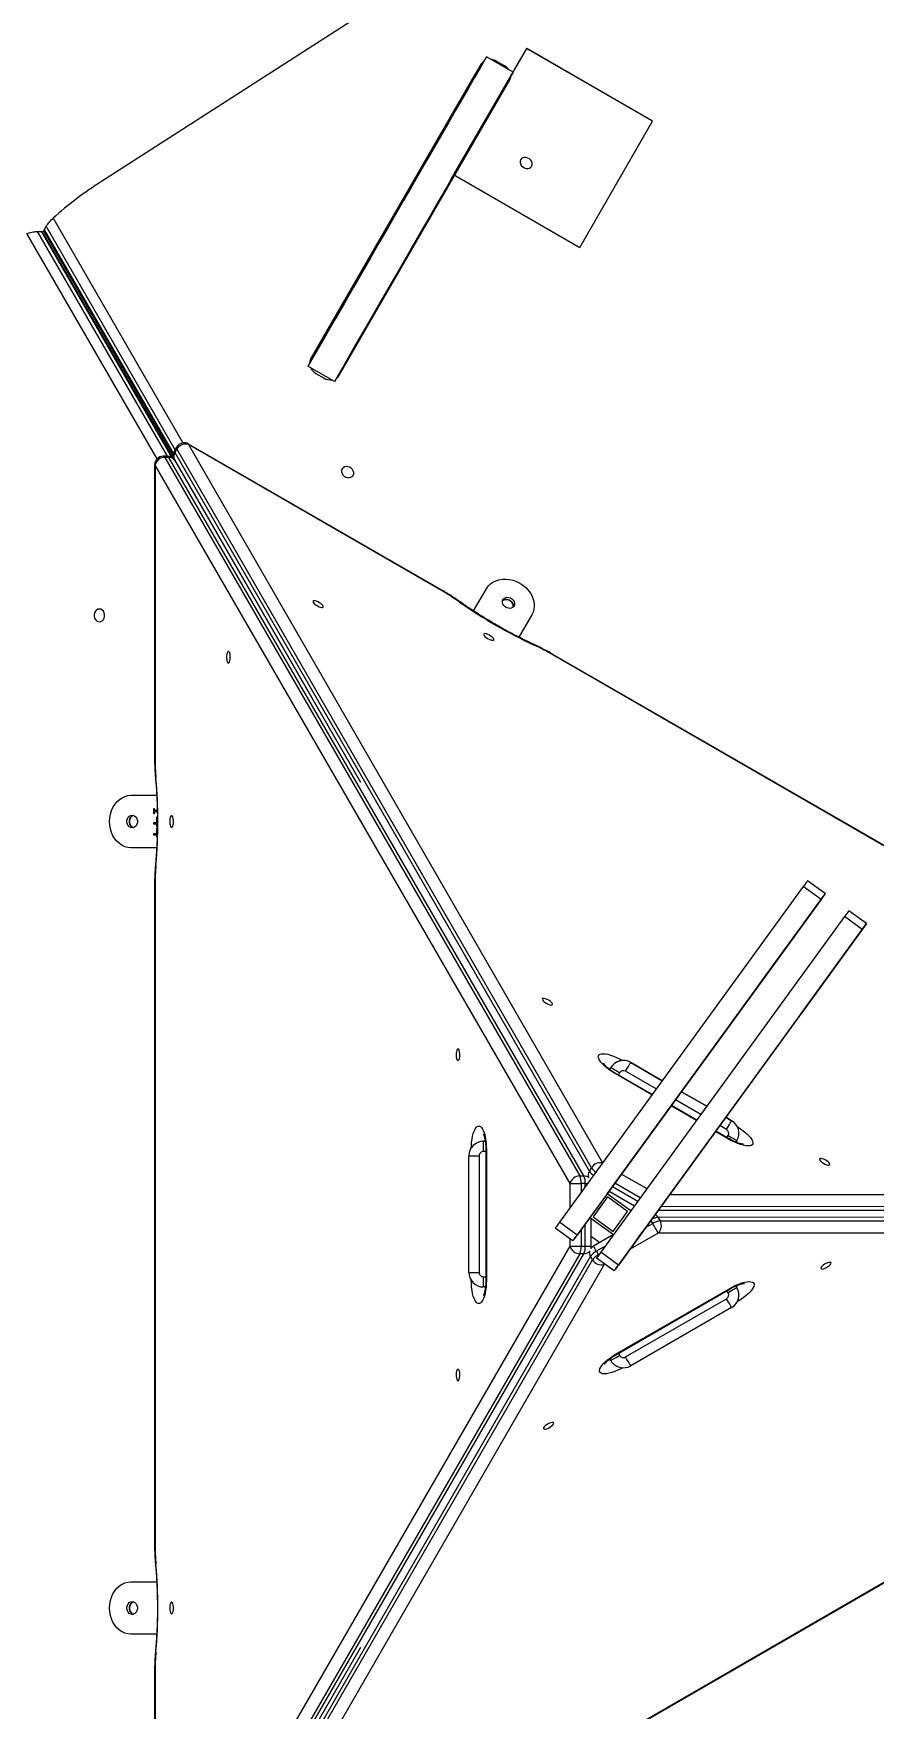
# Model space of a CAD drawing. Header units: millimetres. Extents: x -12977 to 11786, y -11805 to 10558.
# Drawn here: x 2511 to 3088, y 5125 to 6275 of the extents above; entities that cross this region are included whole.
import ezdxf

# ---------------------------------------------------------------- set-up
doc = ezdxf.new("R2010")
doc.units = ezdxf.units.MM
for name, color, linetype in [('DIKOM_ОБЪЕКТ', 7, 'Continuous'), ('DIKOM_РАЗМЕР_ЗОНА', 7, 'Continuous'), ('DIKOM_РАЗМЕР_ОБЪЕКТА', 7, 'Continuous')]:
    doc.layers.add(name, color=color, linetype=linetype)
doc.styles.add('style1', font='arial.ttf', dxfattribs={"width": 0.8})
doc.dimstyles.new('1-50', dxfattribs={"dimtxt": 300, "dimasz": 200, "dimexe": 100, "dimexo": 0, "dimgap": 100, "dimtad": 1, "dimtxsty": 'style1', "dimcen": 200, "dimclrd": 7, "dimclre": 7, "dimclrt": 7, "dimadec": 1, "dimazin": 2, "dimtfac": 1, "dimtmove": 0, "dimatfit": 2, "dimfxl": 0, "dimlwd": 25, "dimlwe": 18, "dimarcsym": 0})

# ---------------------------------------------------------------- blocks, each defined once
blk = doc.blocks.new('*D10')
at = {"layer": 'Defpoints', "color": 0, "transparency": 16777216}
for p in [(4270.3, 8458.2), (2861.7, -8997.1), (10043.4, -8997.1)]:
    blk.add_point(p, dxfattribs=at)
at = {"layer": 'DIKOM_РАЗМЕР_ОБЪЕКТА', "color": 7, "lineweight": 18, "transparency": 16777216}
for p, q in [((4270.3, 8458.2), (10143.4, 8458.2)), ((2861.7, -8997.1), (10143.4, -8997.1))]:
    blk.add_line(p, q, dxfattribs=at)
at = {"layer": 'DIKOM_РАЗМЕР_ОБЪЕКТА', "color": 7, "lineweight": 25, "transparency": 16777216}
blk.add_line((10043.4, 8258.2), (10043.4, -8797.1), dxfattribs=at)
at = {"layer": 'DIKOM_РАЗМЕР_ОБЪЕКТА', "color": 7, "transparency": 16777216}
for points in [[(10010, 8258.2), (10076.7, 8258.2), (10043.4, 8458.2)], [(10010, -8797.1), (10076.7, -8797.1), (10043.4, -8997.1)]]:
    blk.add_solid(points, dxfattribs=at)
at = {"layer": 'DIKOM_РАЗМЕР_ОБЪЕКТА', "color": 7, "transparency": 16777216, "insert": (9790.2, -3229.2), "char_height": 300, "attachment_point": 5, "rotation": 90, "style": 'style1'}
blk.add_mtext('17450', dxfattribs=at)
blk = doc.blocks.new('*D11')
at = {"layer": 'Defpoints', "color": 0, "transparency": 16777216}
for p in [(4304.4, 10557.6), (2504.1, -11339.7), (11686.1, -11339.7)]:
    blk.add_point(p, dxfattribs=at)
at = {"layer": 'DIKOM_РАЗМЕР_ЗОНА', "color": 7, "lineweight": 18, "transparency": 16777216}
for p, q in [((4304.4, 10557.6), (11786.1, 10557.6)), ((2504.1, -11339.7), (11786.1, -11339.7))]:
    blk.add_line(p, q, dxfattribs=at)
at = {"layer": 'DIKOM_РАЗМЕР_ЗОНА', "color": 7, "lineweight": 25, "transparency": 16777216}
blk.add_line((11686.1, 10357.6), (11686.1, -11139.7), dxfattribs=at)
at = {"layer": 'DIKOM_РАЗМЕР_ЗОНА', "color": 7, "transparency": 16777216}
for points in [[(11652.7, 10357.6), (11719.4, 10357.6), (11686.1, 10557.6)], [(11652.7, -11139.7), (11719.4, -11139.7), (11686.1, -11339.7)]]:
    blk.add_solid(points, dxfattribs=at)
at = {"layer": 'DIKOM_РАЗМЕР_ЗОНА', "color": 7, "transparency": 16777216, "insert": (11432.9, -3192), "char_height": 300, "attachment_point": 5, "rotation": 90, "style": 'style1'}
blk.add_mtext('21900', dxfattribs=at)

msp = doc.modelspace()

# ---------------------------------------------------------------- linework, layer by layer
at = {"layer": 'DIKOM_ОБЪЕКТ', "color": 7, "linetype": 'Continuous', "lineweight": 15}
for p, q in [((2746.11, 6294.189), (2558.204, 6173.574)), ((2849.882, 6264.906), (2799.882, 6178.304)), ((2840.661, 6248.589), (2822.475, 6259.089)), ((2936.485, 6214.906), (2849.882, 6264.906)), ((2850.047, 6264.816), (2849.882, 6264.906)), ((2850.113, 6264.78), (2850.112, 6264.778)), ((2850.126, 6264.773), (2850.113, 6264.78)), ((2936.491, 6214.908), (2850.15, 6264.757)), ((2701.692, 6051.307), (2814.686, 6246.996)), ((2819.009, 6254.486), (2701.749, 6051.409)), ((2814.686, 6246.996), (2819.009, 6254.486)), ((2829.205, 6256.147), (2828.797, 6255.439)), ((2834.748, 6252.947), (2829.205, 6256.147)), ((2834.34, 6252.239), (2834.748, 6252.947)), ((2721.147, 6040.209), (2838.408, 6243.286)), ((2834.816, 6238.459), (2799.922, 6178.021)), ((2886.485, 6128.304), (2936.485, 6214.906)), ((2778.648, 6183.07), (2777.336, 6182.312)), ((2777.338, 6182.316), (2778.659, 6183.078)), ((2799.882, 6178.304), (2886.485, 6128.304)), ((2799.922, 6178.021), (2800.523, 6177.674)), ((2798.131, 6173.533), (2796.95, 6172.85)), ((2763.573, 6157.044), (2762.332, 6156.328)), ((2520.187, 6142.818), (2518.746, 6140.322)), ((2608.75, 5989.405), (2520.187, 6142.818)), ((2524.89, 6148.331), (2613.958, 5994.042)), ((2596.29, 5983.057), (2506.882, 6137.934)), ((2514.007, 6139.25), (2516.891, 6139.251)), ((2514.007, 6139.25), (2603.132, 5984.865)), ((2606.51, 5984.009), (2516.891, 6139.251)), ((2608.041, 5982.693), (2517.753, 6139.095)), ((2518.456, 6139.488), (2607.539, 5985.175)), ((2518.746, 6140.322), (2607.571, 5986.455)), ((2564.628, 6059.507), (2563.93, 6059.105)), ((2564.629, 6059.506), (2563.931, 6059.103)), ((2563.932, 6059.102), (2564.629, 6059.505)), ((2728.227, 6052.468), (2727.623, 6052.817)), ((2728.228, 6052.471), (2727.625, 6052.819)), ((2571.431, 6046.111), (2572.129, 6046.514)), ((2718.09, 6036.313), (2699.904, 6046.813)), ((2705.408, 6041.748), (2710.951, 6038.548)), ((2586.043, 6022.409), (2585.346, 6022.006)), ((2586.043, 6022.409), (2585.346, 6022.006)), ((2791.538, 5892.714), (2617.774, 5993.037)), ((2617.774, 5993.037), (2902.189, 5499.764)), ((2791.701, 5892.996), (2617.937, 5993.318)), ((2603.421, 5984.865), (2600.583, 5984.865)), ((2601.537, 5984.096), (2886.455, 5490.775)), ((2604.374, 5984.096), (2601.537, 5984.096)), ((2889.293, 5490.775), (2604.374, 5984.096)), ((2608.32, 5982.668), (2735.988, 5761.249)), ((2609.741, 5991.122), (2608.322, 5988.665)), ((2609.93, 5989.911), (2608.511, 5987.454)), ((2608.511, 5987.454), (2893.072, 5493.927)), ((2708.089, 5809.636), (2608.617, 5981.866)), ((2894.491, 5496.384), (2609.93, 5989.911)), ((2594.583, 5978.865), (2594.583, 5778.22)), ((2879.827, 5485.544), (2594.908, 5978.865)), ((2594.908, 5978.865), (2594.908, 5778.22)), ((2813.581, 5878.687), (2822.413, 5893.983)), ((2853.59, 5875.983), (2844.758, 5860.688)), ((2852.729, 5874.491), (2844.758, 5860.688)), ((2853.59, 5875.983), (2852.729, 5874.491)), ((3259.192, 5622.714), (2867.925, 5848.612)), ((3259.354, 5622.996), (2868.088, 5848.893)), ((2578.378, 5752.12), (2596.032, 5752.119)), ((2578.378, 5752.12), (2580.101, 5752.12)), ((2580.101, 5752.12), (2596.033, 5752.119)), ((2594.091, 5743.169), (2594.318, 5743.169)), ((2594.091, 5739.419), (2594.091, 5743.169)), ((2594.318, 5739.419), (2594.091, 5739.419)), ((2594.378, 5739.419), (2594.091, 5739.419)), ((2594.378, 5740.054), (2594.378, 5742.435)), ((2595.569, 5741.919), (2596.431, 5741.919)), ((2596.454, 5740.669), (2595.569, 5740.669)), ((2595.856, 5740.669), (2595.569, 5740.669)), ((2596.454, 5740.669), (2595.856, 5740.669)), ((2594.091, 5733.447), (2596.251, 5733.447)), ((2594.091, 5732.197), (2594.091, 5733.447)), ((2596.25, 5732.196), (2594.091, 5732.197)), ((2594.378, 5732.197), (2594.091, 5732.197)), ((2594.378, 5732.197), (2594.378, 5733.447)), ((2596.538, 5732.197), (2594.378, 5732.197)), ((2596.538, 5732.197), (2596.25, 5732.196)), ((2596.251, 5730.808), (2596.25, 5732.196)), ((2596.251, 5737.336), (2596.514, 5737.335)), ((2596.251, 5733.447), (2596.251, 5737.336)), ((2596.538, 5733.447), (2596.251, 5733.447)), ((2596.509, 5730.808), (2596.251, 5730.808)), ((2596.538, 5730.808), (2596.251, 5730.808)), ((2596.251, 5729.835), (2596.493, 5729.835)), ((2596.251, 5725.946), (2596.251, 5729.835)), ((2596.034, 5716.119), (2578.378, 5716.12)), ((2594.091, 5725.947), (2596.251, 5725.946)), ((2594.091, 5724.696), (2594.091, 5725.947)), ((2594.378, 5724.697), (2594.091, 5724.696)), ((2596.251, 5724.696), (2594.091, 5724.696)), ((2594.378, 5724.697), (2594.378, 5725.947)), ((2596.538, 5724.696), (2594.378, 5724.697)), ((2596.538, 5725.946), (2596.251, 5725.946)), ((2596.251, 5723.308), (2596.251, 5724.696)), ((3055.053, 5684.642), (3042.918, 5693.459)), ((2594.583, 5690.016), (2594.583, 5238.22)), ((2594.908, 5690.016), (2594.908, 5238.22)), ((3039.978, 5689.414), (2872.565, 5458.989)), ((3009.708, 5622.221), (3054.44, 5683.799)), ((3053.441, 5682.407), (3009.897, 5622.481)), ((3052.113, 5680.597), (3039.978, 5689.414)), ((3053.441, 5682.407), (3053.433, 5682.413)), ((3054.244, 5683.511), (3054.235, 5683.517)), ((3052.113, 5680.597), (2884.7, 5450.172)), ((2905.297, 5478.503), (3051.306, 5679.466)), ((3083.368, 5664.07), (3071.233, 5672.887)), ((3068.293, 5668.841), (2900.88, 5438.416)), ((3080.429, 5660.024), (2913.015, 5429.6)), ((2913.04, 5429.615), (3079.621, 5658.893)), ((3038.024, 5601.648), (3082.756, 5663.227)), ((3081.757, 5661.834), (3038.213, 5601.909)), ((3080.429, 5660.024), (3068.293, 5668.841)), ((3081.757, 5661.834), (3081.749, 5661.84)), ((3082.559, 5662.938), (3082.551, 5662.944)), ((3009.897, 5622.481), (3009.897, 5622.482)), ((2915.922, 5570.038), (2915.935, 5570.03)), ((2943.179, 5556.181), (2921.485, 5568.705)), ((2921.485, 5568.705), (2943.179, 5556.181)), ((2907.132, 5563.844), (2907.825, 5565.045)), ((2910.914, 5561.367), (2910.724, 5561.039)), ((2936.075, 5546.403), (2910.724, 5561.039)), ((2936.299, 5546.711), (2910.914, 5561.367)), ((2913.886, 5561.544), (2913.067, 5560.124)), ((2939.041, 5550.486), (2917.984, 5562.643)), ((2973.657, 5538.584), (2956.25, 5548.634)), ((2956.25, 5548.634), (2973.657, 5538.584)), ((2966.552, 5528.806), (2949.146, 5538.856)), ((2966.777, 5529.115), (2949.37, 5539.165)), ((2969.519, 5532.889), (2952.112, 5542.939)), ((2988.667, 5516.039), (2979.624, 5521.259)), ((2988.856, 5516.367), (2979.848, 5521.568)), ((2987.266, 5522.643), (2982.59, 5525.342)), ((2990.768, 5528.705), (2986.728, 5531.037)), ((2986.728, 5531.037), (2990.767, 5528.705)), ((2990.767, 5528.705), (2990.768, 5528.705)), ((2815.196, 5513.11), (2815.195, 5513.11)), ((2821.63, 5514.555), (2820.373, 5514.554)), ((2820.373, 5514.554), (2821.63, 5514.555)), ((2821.574, 5514.83), (2821.502, 5514.555)), ((2822.01, 5509.068), (2822.01, 5419.068)), ((2822.388, 5509.068), (2822.389, 5419.068)), ((2987.545, 5517.124), (2988.365, 5518.544)), ((2988.856, 5516.367), (2988.667, 5516.039)), ((2993.797, 5513.953), (2994.428, 5515.045)), ((2994.428, 5515.045), (2993.797, 5513.953)), ((2994.078, 5513.858), (2993.864, 5514.069)), ((2810.373, 5424.555), (2810.373, 5504.554)), ((2817.372, 5504.554), (2817.372, 5424.554)), ((2822.01, 5507.554), (2820.372, 5507.554)), ((2886.455, 5490.775), (2889.293, 5490.775)), ((2893.072, 5493.927), (2894.491, 5496.384)), ((2928.075, 5475.847), (2910.669, 5485.896)), ((2915.174, 5492.097), (2932.58, 5482.048)), ((2879.827, 5468.984), (2879.827, 5485.544)), ((2890.287, 5485.544), (2887.449, 5485.544)), ((2887.449, 5485.544), (2887.449, 5479.475)), ((2890.286, 5483.381), (2890.287, 5485.544)), ((2905.273, 5478.488), (2893.517, 5462.308)), ((2905.604, 5476.393), (2895.612, 5462.64)), ((2905.625, 5476.378), (2895.668, 5462.673)), ((2905.273, 5478.488), (2905.328, 5478.522)), ((2921.453, 5466.732), (2905.273, 5478.488)), ((2921.488, 5466.781), (2905.328, 5478.522)), ((2919.358, 5466.401), (2905.604, 5476.393)), ((2906.597, 5480.292), (2924.003, 5470.243)), ((2908.992, 5483.588), (2926.398, 5473.539)), ((2948.213, 5478.025), (3509.343, 5478.289)), ((2909.365, 5452.647), (2919.358, 5466.401)), ((2940.353, 5467.208), (3509.139, 5467.476)), ((3510.558, 5469.933), (2942.138, 5469.665)), ((2881.762, 5446.128), (2869.627, 5454.944)), ((2884.7, 5450.172), (2872.565, 5458.989)), ((2884.725, 5450.187), (2893.526, 5462.301)), ((2887.449, 5453.937), (2887.449, 5442.567)), ((2890.287, 5442.567), (2890.287, 5457.843)), ((2893.517, 5462.308), (2909.697, 5450.552)), ((2894.34, 5442.567), (2894.339, 5461.71)), ((2895.612, 5462.64), (2895.668, 5462.673)), ((2895.612, 5462.64), (2909.365, 5452.647)), ((2895.668, 5462.673), (2909.401, 5452.696)), ((2940.395, 5451.545), (2920.721, 5440.186)), ((2931.737, 5455.348), (2936.583, 5458.147)), ((2936.583, 5458.147), (2935.338, 5460.304)), ((2940.192, 5462.359), (2941.611, 5459.901)), ((3509.979, 5462.215), (2940.192, 5462.359)), ((3510.183, 5451.401), (2940.395, 5451.545)), ((2941.611, 5459.901), (3511.398, 5459.757)), ((2594.908, 4949.371), (2879.827, 5442.567)), ((2879.827, 5442.567), (2879.827, 5447.533)), ((2881.762, 5446.128), (2881.785, 5446.142)), ((2887.449, 5442.567), (2890.287, 5442.567)), ((2894.34, 5449.423), (2900.253, 5445.127)), ((2909.676, 5450.568), (2895.92, 5442.625)), ((2903.875, 5442.539), (2897.945, 5439.115)), ((2886.455, 5437.336), (2601.537, 4944.139)), ((2604.374, 4944.14), (2889.293, 5437.336)), ((2893.912, 5435.639), (2609.351, 4942.236)), ((2610.769, 4939.779), (2895.331, 5433.182)), ((2903.175, 5430.056), (2618.614, 4936.654)), ((2889.293, 5437.336), (2886.455, 5437.336)), ((2895.331, 5433.182), (2893.912, 5435.639)), ((2910.077, 5425.555), (2897.942, 5434.372)), ((2897.945, 5439.115), (2899.364, 5436.658)), ((2899.364, 5436.658), (2899.775, 5436.895)), ((2899.469, 5436.475), (2899.364, 5436.658)), ((2913.015, 5429.6), (2900.88, 5438.416)), ((2903.569, 5430.284), (2903.175, 5430.056)), ((2812.004, 5419.07), (2812.004, 5419.08)), ((2820.372, 5421.554), (2822.01, 5421.554)), ((2910.077, 5425.555), (2910.101, 5425.57)), ((2821.756, 5414.554), (2820.373, 5414.554)), ((2911.564, 5368.552), (2989.507, 5413.552)), ((2911.754, 5368.224), (2989.696, 5413.224)), ((2917.985, 5366.465), (2987.267, 5406.466)), ((2988.365, 5410.564), (2987.545, 5411.983)), ((2993.735, 5415.263), (2994.428, 5414.064)), ((2994.428, 5414.064), (2993.736, 5415.263)), ((2990.767, 5400.404), (2921.485, 5360.404)), ((2990.945, 5400.509), (2990.945, 5400.509)), ((2994.704, 5404.558), (2994.691, 5404.551)), ((2906.979, 5364.963), (2907.261, 5365.041)), ((2907.825, 5364.064), (2907.195, 5365.154)), ((2913.067, 5368.982), (2913.886, 5367.564)), ((2868.765, 5081.078), (3260.032, 5306.976)), ((2868.928, 5080.797), (3260.194, 5306.695)), ((2578.378, 5212.12), (2596.032, 5212.119)), ((2578.378, 5212.12), (2580.101, 5212.12)), ((2580.101, 5212.12), (2596.033, 5212.119)), ((2596.034, 5176.119), (2578.378, 5176.12)), ((2608.616, 4946.369), (2736.261, 5167.323)), ((2594.583, 5150.016), (2594.583, 4949.371)), ((2594.908, 5150.016), (2594.908, 4949.371))]:
    msp.add_line(p, q, dxfattribs=at)
at = {"layer": 'DIKOM_ОБЪЕКТ', "color": 7, "linetype": 'Continuous', "lineweight": 15, "flags": 128}
for points in [[(2822.475, 6259.089), (2818.481, 6252.173), (2814.339, 6245), (2810.052, 6237.577), (2805.624, 6229.907), (2801.057, 6222), (2796.357, 6213.86), (2791.526, 6205.493), (2786.567, 6196.907), (2781.487, 6188.108), (2776.288, 6179.104), (2770.974, 6169.902), (2765.55, 6160.508), (2760.021, 6150.931), (2754.389, 6141.178), (2748.661, 6131.257), (2742.84, 6121.176), (2736.931, 6110.943), (2730.939, 6100.565), (2724.869, 6090.053), (2718.726, 6079.412), (2712.514, 6068.653), (2706.238, 6057.784), (2699.904, 6046.813)], [(2840.661, 6248.589), (2836.668, 6241.673), (2832.526, 6234.5), (2828.239, 6227.076), (2823.81, 6219.408), (2819.244, 6211.5), (2814.543, 6203.36), (2809.712, 6194.993), (2804.754, 6186.407), (2799.674, 6177.608), (2794.474, 6168.604), (2789.161, 6159.402), (2783.737, 6150.008), (2778.207, 6140.431), (2772.576, 6130.678), (2766.847, 6120.757), (2761.026, 6110.676), (2755.117, 6100.443), (2749.126, 6090.065), (2743.055, 6079.553), (2736.912, 6068.912), (2730.7, 6058.153), (2724.424, 6047.284), (2718.09, 6036.313)], [(2853.528, 6184.08), (2853.881, 6185.046), (2853.896, 6186.113), (2853.572, 6187.192), (2852.936, 6188.198), (2852.04, 6189.049), (2850.955, 6189.675), (2849.77, 6190.026), (2848.581, 6190.074), (2847.484, 6189.814), (2846.568, 6189.268), (2845.907, 6188.48), (2845.555, 6187.514), (2845.54, 6186.448), (2845.864, 6185.368), (2846.5, 6184.362), (2847.396, 6183.512), (2848.481, 6182.885), (2849.666, 6182.534), (2850.855, 6182.487), (2851.952, 6182.746), (2852.867, 6183.292), (2853.528, 6184.08)], [(2799.934, 6178.014), (2799.399, 6177.091), (2798.665, 6175.82), (2797.744, 6174.226), (2796.639, 6172.313), (2795.351, 6170.083), (2793.882, 6167.54), (2792.235, 6164.689), (2790.413, 6161.535), (2788.42, 6158.083), (2786.258, 6154.34), (2783.932, 6150.311), (2781.445, 6146.005), (2778.802, 6141.428), (2776.008, 6136.59), (2773.067, 6131.497), (2769.985, 6126.16), (2766.767, 6120.587), (2763.419, 6114.788), (2759.946, 6108.775), (2756.355, 6102.556), (2752.653, 6096.143), (2748.844, 6089.548), (2744.937, 6082.781), (2740.939, 6075.856)], [(2778.553, 6183.013), (2777.867, 6182.618), (2777.335, 6182.311)], [(2777.336, 6182.312), (2777.906, 6182.641), (2778.631, 6183.06)], [(2797.987, 6174.674), (2798.076, 6174.828), (2798.336, 6175.278), (2798.746, 6175.989), (2799.273, 6176.901), (2799.874, 6177.942), (2800.5, 6179.026), (2801.101, 6180.067), (2801.627, 6180.979), (2802.038, 6181.69), (2802.298, 6182.14), (2802.387, 6182.295), (2802.298, 6182.14), (2802.038, 6181.69), (2801.628, 6180.98), (2801.101, 6180.067), (2800.501, 6179.027), (2799.875, 6177.942), (2799.274, 6176.902), (2798.747, 6175.989), (2798.337, 6175.279), (2798.077, 6174.828), (2797.987, 6174.674)], [(2760.495, 6151.804), (2759.522, 6151.242), (2759.332, 6151.132)], [(2740.939, 6075.856), (2738.443, 6071.534), (2736.053, 6067.395), (2733.78, 6063.458), (2731.632, 6059.738), (2729.619, 6056.252), (2727.75, 6053.017), (2727.633, 6052.814)], [(2617.774, 5993.037), (2617.91, 5993.272), (2617.937, 5993.318)], [(2600.583, 5984.865), (2601.068, 5984.676), (2601.537, 5984.096)], [(2604.374, 5984.096), (2603.905, 5984.676), (2603.421, 5984.865)], [(2608.322, 5988.665), (2608.243, 5988.151), (2608.511, 5987.454)], [(2609.93, 5989.911), (2609.662, 5990.608), (2609.741, 5991.122)], [(2594.583, 5978.865), (2594.637, 5978.865), (2594.908, 5978.865)], [(2730.957, 5971.804), (2731.309, 5972.771), (2731.324, 5973.837), (2731.001, 5974.917), (2730.365, 5975.923), (2729.468, 5976.773), (2728.384, 5977.399), (2727.199, 5977.75), (2726.01, 5977.798), (2724.913, 5977.538), (2723.997, 5976.992), (2723.336, 5976.204), (2722.984, 5975.238), (2722.969, 5974.172), (2723.293, 5973.092), (2723.928, 5972.086), (2724.825, 5971.236), (2725.91, 5970.609), (2727.094, 5970.258), (2728.283, 5970.211), (2729.38, 5970.471), (2730.296, 5971.016), (2730.957, 5971.804)], [(2822.413, 5893.983), (2823.62, 5895.708), (2825.121, 5897.214), (2826.883, 5898.471), (2828.872, 5899.454), (2831.046, 5900.142), (2833.362, 5900.521), (2835.773, 5900.585), (2838.228, 5900.33), (2840.68, 5899.763), (2843.077, 5898.896), (2845.37, 5897.744), (2847.514, 5896.334), (2849.464, 5894.692), (2851.18, 5892.853), (2852.628, 5890.853), (2853.779, 5888.734), (2854.608, 5886.539), (2855.099, 5884.312), (2855.242, 5882.098), (2855.034, 5879.944), (2854.48, 5877.891), (2853.59, 5875.983)], [(2791.538, 5892.714), (2791.674, 5892.949), (2791.701, 5892.996)], [(2556.716, 5880.006), (2555.703, 5879.828), (2554.773, 5879.308), (2554, 5878.488), (2553.446, 5877.434), (2553.158, 5876.233), (2553.158, 5874.98), (2553.446, 5873.778), (2553.999, 5872.725), (2554.773, 5871.904), (2555.703, 5871.384), (2556.716, 5871.206), (2557.729, 5871.384), (2558.659, 5871.905), (2559.432, 5872.725), (2559.985, 5873.778), (2560.274, 5874.98), (2560.274, 5876.232), (2559.986, 5877.433), (2559.432, 5878.487), (2558.659, 5879.308), (2557.728, 5879.828), (2556.716, 5880.006)], [(2710.3, 5881.395), (2710.338, 5881.815), (2710.064, 5882.376), (2709.504, 5883.027), (2708.706, 5883.711), (2707.743, 5884.367), (2706.699, 5884.937), (2705.667, 5885.369), (2704.739, 5885.626), (2703.997, 5885.685), (2703.507, 5885.54), (2703.314, 5885.205), (2703.433, 5884.709), (2703.855, 5884.096), (2704.541, 5883.421), (2705.432, 5882.743), (2706.447, 5882.124), (2707.497, 5881.617), (2708.488, 5881.268), (2709.332, 5881.109), (2709.955, 5881.152), (2710.3, 5881.395)], [(2804.33, 5884.941), (2804.112, 5885.016), (2803.712, 5884.949)], [(2840.842, 5881.396), (2840.861, 5881.493), (2840.876, 5882.559), (2840.553, 5883.639), (2839.917, 5884.645), (2839.021, 5885.496), (2837.936, 5886.122), (2836.751, 5886.473), (2835.562, 5886.521), (2834.465, 5886.261), (2833.549, 5885.715), (2833.382, 5885.563)], [(2833.782, 5886.475), (2834.444, 5887.264), (2835.361, 5887.812), (2836.458, 5888.073), (2837.648, 5888.026), (2838.833, 5887.676), (2839.918, 5887.049), (2840.814, 5886.198), (2841.449, 5885.192), (2841.772, 5884.11), (2841.756, 5883.043), (2841.403, 5882.075), (2840.741, 5881.285), (2839.824, 5880.737), (2838.727, 5880.477), (2837.537, 5880.523), (2836.352, 5880.874), (2835.267, 5881.5), (2834.371, 5882.351), (2833.736, 5883.358), (2833.413, 5884.439), (2833.428, 5885.507), (2833.782, 5886.475)], [(2833.462, 5885.664), (2833.582, 5885.772), (2834.499, 5886.32), (2835.597, 5886.58), (2836.787, 5886.534), (2837.972, 5886.183), (2839.056, 5885.557), (2839.952, 5884.706), (2840.588, 5883.699), (2840.91, 5882.618), (2840.894, 5881.551), (2840.862, 5881.393)], [(2820.582, 5862.821), (2820.545, 5862.401), (2820.818, 5861.84), (2821.379, 5861.189), (2822.176, 5860.505), (2823.14, 5859.849), (2824.184, 5859.279), (2825.216, 5858.847), (2826.144, 5858.59), (2826.886, 5858.531), (2827.375, 5858.676), (2827.569, 5859.011), (2827.45, 5859.507), (2827.028, 5860.12), (2826.341, 5860.795), (2825.451, 5861.473), (2824.435, 5862.092), (2823.386, 5862.599), (2822.395, 5862.948), (2821.55, 5863.107), (2820.928, 5863.064), (2820.582, 5862.821)], [(2854.797, 5855.803), (2854.971, 5855.652), (2855.113, 5855.273)], [(2645.293, 5842.893), (2645.675, 5843.071), (2646.024, 5843.588), (2646.307, 5844.399), (2646.501, 5845.432), (2646.587, 5846.594), (2646.558, 5847.783), (2646.417, 5848.893), (2646.176, 5849.825), (2645.856, 5850.497), (2645.486, 5850.848), (2645.099, 5850.848), (2644.73, 5850.497), (2644.41, 5849.825), (2644.169, 5848.893), (2644.027, 5847.783), (2643.998, 5846.594), (2644.085, 5845.432), (2644.278, 5844.399), (2644.561, 5843.588), (2644.91, 5843.071), (2645.293, 5842.893)], [(2868.088, 5848.893), (2868.061, 5848.847), (2867.925, 5848.612)], [(2594.583, 5778.22), (2594.637, 5778.22), (2594.908, 5778.22)], [(2595.244, 5763.255), (2595.288, 5763.481), (2595.545, 5763.793)], [(2578.378, 5716.12), (2576.281, 5716.303), (2574.227, 5716.849), (2572.257, 5717.747), (2570.412, 5718.978), (2568.73, 5720.517), (2567.243, 5722.333), (2565.983, 5724.389), (2564.976, 5726.643), (2564.242, 5729.049), (2563.795, 5731.558), (2563.645, 5734.121), (2563.794, 5736.682), (2564.242, 5739.192), (2564.976, 5741.598), (2565.983, 5743.852), (2567.243, 5745.908), (2568.729, 5747.724), (2570.412, 5749.263), (2572.257, 5750.493), (2574.227, 5751.391), (2576.281, 5751.936), (2578.378, 5752.12)], [(2579.196, 5738.52), (2580.211, 5738.341), (2581.143, 5737.821), (2581.918, 5737.001), (2582.472, 5735.947), (2582.761, 5734.745), (2582.761, 5733.493), (2582.472, 5732.292), (2581.918, 5731.238), (2581.143, 5730.418), (2580.211, 5729.898), (2579.196, 5729.72), (2578.182, 5729.898), (2577.249, 5730.418), (2576.475, 5731.238), (2575.92, 5732.292), (2575.631, 5733.493), (2575.632, 5734.746), (2575.92, 5735.948), (2576.475, 5737.001), (2577.249, 5737.821), (2578.182, 5738.341), (2579.196, 5738.52)], [(2580.058, 5729.847), (2579.905, 5729.898), (2578.973, 5730.418), (2578.198, 5731.239), (2577.644, 5732.292), (2577.355, 5733.494), (2577.355, 5734.746), (2577.644, 5735.948), (2578.198, 5737.001), (2578.973, 5737.821), (2579.905, 5738.342), (2580.058, 5738.392)], [(2580.09, 5738.382), (2579.971, 5738.342), (2579.04, 5737.821), (2578.267, 5737.001), (2577.714, 5735.948), (2577.426, 5734.746), (2577.426, 5733.494), (2577.714, 5732.292), (2578.268, 5731.239), (2579.041, 5730.418), (2579.971, 5729.898), (2580.091, 5729.858)], [(2606.266, 5730.115), (2606.648, 5730.293), (2606.997, 5730.81), (2607.281, 5731.621), (2607.474, 5732.653), (2607.56, 5733.816), (2607.531, 5735.005), (2607.39, 5736.115), (2607.148, 5737.047), (2606.829, 5737.719), (2606.459, 5738.071), (2606.072, 5738.07), (2605.703, 5737.719), (2605.383, 5737.048), (2605.141, 5736.116), (2605, 5735.006), (2604.971, 5733.817), (2605.057, 5732.654), (2605.251, 5731.621), (2605.535, 5730.81), (2605.883, 5730.293), (2606.266, 5730.115)], [(2595.244, 5704.98), (2595.288, 5704.754), (2595.545, 5704.442)], [(3042.918, 5693.459), (3042.871, 5693.395), (3042.616, 5693.045), (3042.158, 5692.414), (3041.532, 5691.553), (3040.786, 5690.526), (3039.978, 5689.414)], [(2594.583, 5690.016), (2594.637, 5690.016), (2594.908, 5690.016)], [(3051.306, 5679.466), (3052.148, 5680.626), (3052.92, 5681.689), (3053.557, 5682.565), (3054.004, 5683.18), (3054.224, 5683.483), (3054.199, 5683.449), (3053.931, 5683.08), (3053.441, 5682.407)], [(3054.44, 5683.799), (3054.844, 5684.355), (3055.038, 5684.622), (3055.006, 5684.578), (3054.752, 5684.228), (3054.293, 5683.598), (3053.668, 5682.736), (3052.921, 5681.709), (3052.113, 5680.597)], [(3071.233, 5672.887), (3071.187, 5672.823), (3070.932, 5672.472), (3070.474, 5671.842), (3069.848, 5670.98), (3069.102, 5669.954), (3068.293, 5668.841)], [(3079.621, 5658.893), (3080.464, 5660.054), (3081.236, 5661.117), (3081.872, 5661.993), (3082.319, 5662.608), (3082.54, 5662.911), (3082.514, 5662.877), (3082.246, 5662.507), (3081.757, 5661.834)], [(3082.756, 5663.227), (3083.16, 5663.783), (3083.354, 5664.049), (3083.322, 5664.006), (3083.067, 5663.656), (3082.609, 5663.025), (3081.983, 5662.163), (3081.237, 5661.137), (3080.429, 5660.024)], [(2867.708, 5608.396), (2867.745, 5608.817), (2867.472, 5609.377), (2866.911, 5610.029), (2866.114, 5610.713), (2865.151, 5611.368), (2864.106, 5611.938), (2863.074, 5612.371), (2862.146, 5612.627), (2861.405, 5612.686), (2860.915, 5612.542), (2860.721, 5612.206), (2860.84, 5611.71), (2861.263, 5611.097), (2861.949, 5610.422), (2862.839, 5609.745), (2863.855, 5609.125), (2864.904, 5608.619), (2865.896, 5608.27), (2866.74, 5608.11), (2867.362, 5608.153), (2867.708, 5608.396)], [(3009.897, 5622.481), (3009.576, 5622.039), (3009.331, 5621.702), (3009.171, 5621.481), (3009.099, 5621.382), (3009.119, 5621.41), (3009.23, 5621.563), (3009.429, 5621.836), (3009.708, 5622.221)], [(3038.213, 5601.909), (3037.891, 5601.466), (3037.647, 5601.129), (3037.486, 5600.908), (3037.415, 5600.81), (3037.435, 5600.838), (3037.546, 5600.99), (3037.744, 5601.264), (3038.024, 5601.648)], [(2802.898, 5570.008), (2803.281, 5570.186), (2803.629, 5570.704), (2803.913, 5571.514), (2804.107, 5572.547), (2804.192, 5573.709), (2804.164, 5574.898), (2804.023, 5576.008), (2803.781, 5576.941), (2803.461, 5577.612), (2803.092, 5577.964), (2802.705, 5577.964), (2802.335, 5577.612), (2802.015, 5576.941), (2801.774, 5576.009), (2801.633, 5574.899), (2801.604, 5573.71), (2801.69, 5572.547), (2801.884, 5571.515), (2802.167, 5570.704), (2802.516, 5570.186), (2802.898, 5570.008)], [(2910.724, 5561.039), (2908.688, 5562.281), (2906.755, 5563.596), (2904.969, 5564.955), (2903.37, 5566.327), (2901.993, 5567.681), (2900.869, 5568.987), (2900.024, 5570.217), (2899.475, 5571.341), (2899.236, 5572.336), (2899.311, 5573.18), (2899.7, 5573.852), (2900.393, 5574.339), (2901.374, 5574.629), (2902.622, 5574.716), (2904.11, 5574.598), (2905.804, 5574.278), (2907.665, 5573.762), (2909.652, 5573.063), (2911.722, 5572.195), (2913.828, 5571.179), (2915.922, 5570.038)], [(2917.984, 5562.643), (2918.667, 5563.825), (2919.324, 5564.963), (2919.929, 5566.011), (2920.46, 5566.929), (2920.895, 5567.683), (2921.218, 5568.243), (2921.418, 5568.588), (2921.485, 5568.705)], [(2907.367, 5564.251), (2906.614, 5564.497), (2906.165, 5564.625)], [(2913.886, 5561.544), (2912.704, 5562.227), (2911.566, 5562.884), (2910.518, 5563.489), (2909.6, 5564.019), (2908.846, 5564.455), (2908.286, 5564.778), (2907.942, 5564.978), (2907.825, 5565.045)], [(2812.014, 5510.043), (2812.063, 5511.455), (2812.235, 5513.786), (2812.518, 5516.013), (2812.907, 5518.083), (2813.39, 5519.953), (2813.959, 5521.579), (2814.6, 5522.926), (2815.3, 5523.964), (2816.041, 5524.669), (2816.808, 5525.025), (2817.584, 5525.025), (2818.352, 5524.668), (2819.093, 5523.963), (2819.793, 5522.925), (2820.434, 5521.578), (2821.003, 5519.951), (2821.486, 5518.081), (2821.875, 5516.01), (2822.158, 5513.784), (2822.331, 5511.453), (2822.388, 5509.068)], [(2987.266, 5522.643), (2987.949, 5523.825), (2988.606, 5524.963), (2989.211, 5526.01), (2989.742, 5526.929), (2990.177, 5527.683), (2990.5, 5528.243), (2990.7, 5528.588), (2990.767, 5528.705)], [(2994.697, 5524.545), (2995.9, 5523.795), (2997.833, 5522.479), (2999.619, 5521.12), (3001.218, 5519.749), (3002.595, 5518.395), (3003.719, 5517.089), (3004.565, 5515.859), (3005.114, 5514.735), (3005.353, 5513.74), (3005.277, 5512.896), (3004.889, 5512.224), (3004.196, 5511.737), (3003.214, 5511.447), (3001.966, 5511.36), (3000.478, 5511.478), (2998.785, 5511.798), (2996.924, 5512.314), (2994.936, 5513.013), (2992.866, 5513.88), (2990.761, 5514.897), (2988.667, 5516.039)], [(2820.372, 5507.554), (2820.372, 5508.919), (2820.372, 5510.233), (2820.372, 5511.443), (2820.373, 5512.504), (2820.372, 5513.374), (2820.373, 5514.022), (2820.373, 5514.42), (2820.373, 5514.554)], [(2822.01, 5509.068), (2822.073, 5509.068), (2822.388, 5509.068)], [(2988.365, 5518.544), (2989.547, 5517.861), (2990.684, 5517.205), (2991.733, 5516.6), (2992.652, 5516.07), (2993.405, 5515.634), (2993.966, 5515.311), (2994.311, 5515.112), (2994.428, 5515.045)], [(2810.373, 5504.554), (2810.508, 5504.554), (2810.906, 5504.554), (2811.552, 5504.554), (2812.423, 5504.554), (2813.483, 5504.554), (2814.694, 5504.554), (2816.007, 5504.554), (2817.372, 5504.554)], [(3051.194, 5502.46), (3051.157, 5502.04), (3051.431, 5501.479), (3051.991, 5500.828), (3052.788, 5500.144), (3053.752, 5499.488), (3054.796, 5498.919), (3055.828, 5498.486), (3056.756, 5498.229), (3057.498, 5498.17), (3057.987, 5498.315), (3058.181, 5498.65), (3058.061, 5499.146), (3057.64, 5499.759), (3056.954, 5500.434), (3056.063, 5501.112), (3055.048, 5501.731), (3053.998, 5502.238), (3053.007, 5502.586), (3052.162, 5502.746), (3051.54, 5502.703), (3051.194, 5502.46)], [(2879.827, 5485.544), (2880.316, 5485.544), (2881.004, 5485.544), (2881.865, 5485.544), (2882.865, 5485.544), (2883.968, 5485.544), (2885.129, 5485.544), (2886.304, 5485.544), (2887.449, 5485.544)], [(2890.287, 5485.544), (2891.356, 5485.544), (2891.858, 5485.544)], [(2902.668, 5472.349), (2902.556, 5472.196), (2902.234, 5471.752), (2901.736, 5471.066), (2901.115, 5470.212), (2900.441, 5469.284), (2899.784, 5468.38), (2899.217, 5467.6), (2898.801, 5467.027), (2898.582, 5466.725), (2898.582, 5466.725), (2898.802, 5467.028), (2899.218, 5467.6), (2899.785, 5468.381), (2900.441, 5469.284), (2901.116, 5470.213), (2901.736, 5471.067), (2902.235, 5471.752), (2902.557, 5472.196), (2902.668, 5472.349)], [(2872.565, 5458.989), (2871.991, 5458.2), (2871.44, 5457.441), (2870.932, 5456.742), (2870.487, 5456.129), (2870.121, 5455.626), (2869.85, 5455.252), (2869.683, 5455.022), (2869.627, 5454.944)], [(2929.77, 5452.659), (2929.659, 5452.505), (2929.336, 5452.061), (2928.838, 5451.376), (2928.218, 5450.522), (2927.543, 5449.593), (2926.886, 5448.689), (2926.319, 5447.909), (2925.903, 5447.336), (2925.684, 5447.034), (2925.684, 5447.034), (2925.904, 5447.337), (2926.32, 5447.909), (2926.887, 5448.69), (2927.544, 5449.593), (2928.219, 5450.522), (2928.839, 5451.376), (2929.336, 5452.062), (2929.659, 5452.505), (2929.77, 5452.659)], [(2929.79, 5452.67), (2929.678, 5452.517), (2929.355, 5452.073), (2928.857, 5451.387), (2928.237, 5450.533), (2927.562, 5449.604), (2926.906, 5448.701), (2926.338, 5447.921), (2925.922, 5447.348), (2925.703, 5447.045), (2925.703, 5447.046), (2925.923, 5447.348), (2926.339, 5447.921), (2926.906, 5448.701), (2927.562, 5449.605), (2928.238, 5450.534), (2928.857, 5451.387), (2929.356, 5452.073), (2929.678, 5452.517), (2929.79, 5452.67)], [(2940.395, 5451.545), (2940.15, 5451.968), (2939.806, 5452.565), (2939.376, 5453.31), (2938.875, 5454.177), (2938.324, 5455.132), (2937.743, 5456.137), (2937.156, 5457.155), (2936.583, 5458.147)], [(2879.827, 5442.567), (2880.315, 5442.567), (2881.004, 5442.567), (2881.865, 5442.567), (2882.866, 5442.567), (2883.968, 5442.567), (2885.129, 5442.567), (2886.304, 5442.567), (2887.449, 5442.567)], [(2884.7, 5450.172), (2884.127, 5449.383), (2883.575, 5448.624), (2883.067, 5447.925), (2882.622, 5447.312), (2882.257, 5446.809), (2881.985, 5446.435), (2881.818, 5446.205), (2881.762, 5446.128)], [(2881.785, 5446.142), (2881.842, 5446.22), (2882.009, 5446.45), (2882.281, 5446.824), (2882.646, 5447.327), (2883.092, 5447.94), (2883.6, 5448.639), (2884.151, 5449.398), (2884.725, 5450.187)], [(2890.287, 5442.567), (2891.356, 5442.567), (2892.311, 5442.567), (2893.112, 5442.567), (2893.729, 5442.567), (2894.14, 5442.567), (2894.328, 5442.567), (2894.34, 5442.567)], [(2897.945, 5439.115), (2897.41, 5440.042), (2896.933, 5440.867), (2896.533, 5441.562), (2896.224, 5442.097), (2896.019, 5442.452), (2895.925, 5442.615), (2895.92, 5442.625)], [(2900.88, 5438.416), (2900.307, 5437.628), (2899.756, 5436.869), (2899.247, 5436.169), (2898.802, 5435.557), (2898.437, 5435.053), (2898.166, 5434.68), (2897.999, 5434.45), (2897.942, 5434.372)], [(2903.175, 5430.056), (2902.931, 5430.48), (2902.665, 5430.941)], [(2913.015, 5429.6), (2912.442, 5428.811), (2911.891, 5428.052), (2911.383, 5427.353), (2910.938, 5426.74), (2910.572, 5426.237), (2910.301, 5425.863), (2910.134, 5425.633), (2910.077, 5425.555)], [(2910.101, 5425.57), (2910.157, 5425.647), (2910.325, 5425.877), (2910.597, 5426.251), (2910.962, 5426.754), (2911.407, 5427.367), (2911.915, 5428.066), (2912.467, 5428.826), (2913.04, 5429.615)], [(3052.034, 5427.14), (3052.38, 5426.897), (3053.003, 5426.854), (3053.847, 5427.013), (3054.838, 5427.362), (3055.887, 5427.869), (3056.903, 5428.489), (3057.794, 5429.166), (3058.48, 5429.841), (3058.902, 5430.454), (3059.021, 5430.949), (3058.827, 5431.285), (3058.338, 5431.429), (3057.596, 5431.37), (3056.668, 5431.113), (3055.636, 5430.681), (3054.592, 5430.111), (3053.628, 5429.455), (3052.831, 5428.772), (3052.27, 5428.121), (3051.997, 5427.56), (3052.034, 5427.14)], [(2810.373, 5424.555), (2810.507, 5424.554), (2810.906, 5424.554), (2811.553, 5424.554), (2812.423, 5424.554), (2813.483, 5424.554), (2814.694, 5424.554), (2816.007, 5424.554), (2817.372, 5424.554)], [(2822.389, 5419.068), (2822.331, 5416.684), (2822.158, 5414.352), (2821.874, 5412.126), (2821.486, 5410.055), (2821.003, 5408.186), (2820.434, 5406.559), (2819.793, 5405.212), (2819.093, 5404.175), (2818.352, 5403.47), (2817.584, 5403.114), (2816.808, 5403.114), (2816.041, 5403.471), (2815.3, 5404.176), (2814.6, 5405.213), (2813.959, 5406.561), (2813.391, 5408.187), (2812.906, 5410.057), (2812.519, 5412.128), (2812.235, 5414.354), (2812.062, 5416.686), (2812.004, 5419.07)], [(2820.373, 5414.554), (2820.373, 5414.689), (2820.373, 5415.087), (2820.373, 5415.734), (2820.373, 5416.604), (2820.372, 5417.665), (2820.372, 5418.875), (2820.372, 5420.188), (2820.372, 5421.554)], [(2822.01, 5419.068), (2822.073, 5419.068), (2822.389, 5419.068)], [(2989.507, 5413.552), (2991.601, 5414.694), (2993.706, 5415.711), (2995.776, 5416.578), (2997.764, 5417.278), (2999.625, 5417.793), (3001.318, 5418.114), (3002.806, 5418.232), (3004.055, 5418.145), (3005.036, 5417.856), (3005.729, 5417.369), (3006.117, 5416.697), (3006.192, 5415.854), (3005.954, 5414.86), (3005.405, 5413.735), (3004.559, 5412.506), (3003.435, 5411.2), (3002.058, 5409.847), (3000.459, 5408.475), (2998.673, 5407.116), (2996.74, 5405.801), (2994.704, 5404.558)], [(2821.291, 5414.554), (2821.455, 5413.78), (2821.566, 5413.34)], [(2990.767, 5400.404), (2990.7, 5400.52), (2990.5, 5400.865), (2990.177, 5401.425), (2989.742, 5402.179), (2989.211, 5403.098), (2988.606, 5404.146), (2987.949, 5405.283), (2987.267, 5406.466)], [(2994.428, 5414.064), (2994.311, 5413.996), (2993.966, 5413.798), (2993.405, 5413.474), (2992.651, 5413.039), (2991.733, 5412.508), (2990.684, 5411.903), (2989.547, 5411.246), (2988.365, 5410.564)], [(2989.696, 5413.224), (2989.665, 5413.279), (2989.507, 5413.552)], [(2993.969, 5414.858), (2994.559, 5415.388), (2994.889, 5415.707)], [(2915.915, 5359.081), (2914.668, 5358.416), (2912.562, 5357.4), (2910.492, 5356.533), (2908.505, 5355.834), (2906.643, 5355.317), (2904.95, 5354.997), (2903.463, 5354.879), (2902.214, 5354.965), (2901.232, 5355.255), (2900.539, 5355.742), (2900.151, 5356.414), (2900.076, 5357.257), (2900.315, 5358.251), (2900.864, 5359.376), (2901.71, 5360.605), (2902.833, 5361.911), (2904.21, 5363.264), (2905.81, 5364.636), (2907.595, 5365.995), (2909.528, 5367.31), (2911.564, 5368.552)], [(2907.825, 5364.064), (2907.941, 5364.131), (2908.286, 5364.33), (2908.846, 5364.654), (2909.6, 5365.089), (2910.519, 5365.619), (2911.567, 5366.224), (2912.704, 5366.881), (2913.886, 5367.564)], [(2911.754, 5368.224), (2911.722, 5368.279), (2911.564, 5368.552)], [(2921.485, 5360.404), (2921.418, 5360.52), (2921.219, 5360.865), (2920.895, 5361.425), (2920.46, 5362.179), (2919.929, 5363.098), (2919.324, 5364.146), (2918.667, 5365.283), (2917.985, 5366.465)], [(2802.898, 5358.136), (2802.516, 5357.959), (2802.167, 5357.441), (2801.883, 5356.631), (2801.69, 5355.598), (2801.604, 5354.435), (2801.633, 5353.247), (2801.774, 5352.136), (2802.015, 5351.204), (2802.335, 5350.532), (2802.705, 5350.181), (2803.091, 5350.181), (2803.462, 5350.532), (2803.781, 5351.204), (2804.022, 5352.136), (2804.164, 5353.246), (2804.193, 5354.435), (2804.107, 5355.598), (2803.913, 5356.63), (2803.629, 5357.441), (2803.281, 5357.958), (2802.898, 5358.136)], [(2868.548, 5321.203), (2868.202, 5321.446), (2867.58, 5321.489), (2866.736, 5321.329), (2865.744, 5320.981), (2864.695, 5320.474), (2863.679, 5319.854), (2862.789, 5319.177), (2862.102, 5318.502), (2861.681, 5317.89), (2861.562, 5317.393), (2861.755, 5317.058), (2862.244, 5316.914), (2862.986, 5316.973), (2863.914, 5317.23), (2864.946, 5317.662), (2865.99, 5318.232), (2866.954, 5318.888), (2867.751, 5319.571), (2868.312, 5320.222), (2868.585, 5320.783), (2868.548, 5321.203)], [(2594.583, 5238.22), (2594.637, 5238.22), (2594.908, 5238.22)], [(2595.244, 5223.255), (2595.288, 5223.481), (2595.545, 5223.794)], [(2578.378, 5176.12), (2576.281, 5176.303), (2574.227, 5176.849), (2572.257, 5177.747), (2570.412, 5178.978), (2568.73, 5180.517), (2567.243, 5182.333), (2565.983, 5184.389), (2564.976, 5186.643), (2564.242, 5189.049), (2563.795, 5191.559), (2563.645, 5194.121), (2563.794, 5196.682), (2564.242, 5199.191), (2564.976, 5201.598), (2565.984, 5203.852), (2567.243, 5205.908), (2568.729, 5207.724), (2570.412, 5209.263), (2572.257, 5210.493), (2574.227, 5211.391), (2576.281, 5211.937), (2578.378, 5212.12)], [(2579.196, 5189.72), (2578.182, 5189.898), (2577.249, 5190.418), (2576.475, 5191.238), (2575.92, 5192.292), (2575.632, 5193.494), (2575.632, 5194.746), (2575.92, 5195.948), (2576.475, 5197.001), (2577.249, 5197.821), (2578.182, 5198.341), (2579.196, 5198.52), (2580.211, 5198.341), (2581.143, 5197.821), (2581.918, 5197.001), (2582.472, 5195.947), (2582.761, 5194.746), (2582.761, 5193.493), (2582.472, 5192.292), (2581.918, 5191.238), (2581.143, 5190.418), (2580.211, 5189.898), (2579.196, 5189.72)], [(2580.058, 5189.848), (2579.905, 5189.898), (2578.973, 5190.418), (2578.198, 5191.238), (2577.644, 5192.292), (2577.355, 5193.494), (2577.355, 5194.746), (2577.644, 5195.948), (2578.198, 5197.001), (2578.973, 5197.821), (2579.905, 5198.342), (2580.058, 5198.392)], [(2580.087, 5198.381), (2579.971, 5198.342), (2579.04, 5197.822), (2578.267, 5197.001), (2577.714, 5195.948), (2577.426, 5194.746), (2577.426, 5193.494), (2577.714, 5192.292), (2578.268, 5191.239), (2579.041, 5190.418), (2579.971, 5189.898), (2580.088, 5189.859)], [(2606.266, 5190.115), (2606.648, 5190.293), (2606.997, 5190.81), (2607.281, 5191.621), (2607.474, 5192.653), (2607.56, 5193.816), (2607.531, 5195.005), (2607.39, 5196.115), (2607.149, 5197.047), (2606.829, 5197.719), (2606.459, 5198.071), (2606.072, 5198.07), (2605.703, 5197.719), (2605.383, 5197.048), (2605.141, 5196.115), (2605, 5195.005), (2604.971, 5193.817), (2605.057, 5192.654), (2605.251, 5191.622), (2605.534, 5190.81), (2605.883, 5190.293), (2606.266, 5190.115)], [(2595.244, 5164.98), (2595.288, 5164.754), (2595.545, 5164.442)], [(2594.908, 5150.016), (2594.637, 5150.015), (2594.583, 5150.016)]]:
    msp.add_lwpolyline(points, dxfattribs=at)
at = {"layer": 'DIKOM_ОБЪЕКТ', "color": 7, "linetype": 'Continuous', "lineweight": 15}
for centre, radius, start, end in [((2823.85, 6251.644), 5.614, 121.078462, 149.578314), ((2824.477, 6248.042), 9.383, 59.740518, 84.092255), ((2819.501, 6244.179), 5.579, 121.01785, 149.666291), ((2830.093, 6244.799), 9.383, 35.907745, 60.259482), ((2833.544, 6246.054), 5.596, 330.361961, 358.957132), ((2829.202, 6238.569), 5.615, 330.412869, 358.878835), ((2685.786, 5970.599), 239.742, 122.151857, 132.153884), ((2706.598, 6048.647), 5.58, 150.334349, 179.008874), ((2709.85, 6049.643), 9.058, 205.03855, 240.637751), ((2715.568, 6046.345), 9.062, 239.366582, 274.954206), ((2716.327, 6043.031), 5.586, 301.270287, 329.650789), ((2614.937, 5988.122), 6, 60, 150.001367), ((2615.827, 5986.518), 6.804, 73.367105, 150.0793), ((2600.583, 5978.865), 6, 90.001467, 180), ((2601.526, 5977.293), 6.802, 89.913578, 166.642219), ((2603.421, 5978.865), 6, 30.008723, 90.001467), ((2604.59, 5979.357), 4.744, 31.930831, 92.608011), ((2613.518, 5985.665), 6, 150.001367, 209.967205), ((2612.507, 5984.898), 4.744, 147.401511, 208.044906), ((2710.901, 5752.862), 161.434, 54.90619, 60.033014), ((2996.453, 6159.433), 335.396, 234.923813, 245.076187), ((2787.122, 5708.842), 161.446, 59.967173, 65.093622), ((2756.706, 5778.137), 161.799, 179.970571, 185.085868), ((2261.365, 5734.117), 335.494, 354.925348, 5.074736), ((2756.656, 5690.102), 161.748, 174.913773, 180.030524), ((2916.486, 5560.044), 10, 60.003425, 149.999307), ((2916.485, 5560.044), 10.001, 60.003532, 121.180972), ((2916.485, 5560.044), 3, 60.010043, 149.999064), ((2985.766, 5520.044), 3, 330.000935, 59.999065), ((2985.767, 5520.045), 10, 330.000693, 59.999307), ((2985.767, 5520.045), 10, 329.999556, 59.997712), ((2820.373, 5504.555), 10, 89.998504, 180.002274), ((2820.373, 5504.552), 10.002, 89.998765, 121.172917), ((2820.372, 5504.554), 3, 89.993394, 180.003563), ((2900.413, 5492.96), 6.841, 75.996763, 149.95938), ((2886.445, 5483.973), 6.802, 89.909529, 166.646268), ((2875.928, 5486.066), 11.533, 357.407825, 24.101964), ((2889.425, 5485.742), 5.035, 48.744458, 91.501745), ((2878.757, 5486.065), 11.542, 357.414972, 24.087044), ((2897.164, 5491.342), 4.84, 147.723836, 198.743905), ((2901.625, 5499.995), 10.487, 215.354017, 237.235964), ((2902.638, 5501.981), 9.884, 214.489576, 239.459858), ((2935.565, 5459.776), 5.299, 29.176596, 59.359663), ((2941.266, 5451.438), 10.974, 95.618392, 119.783025), ((2942.797, 5448.423), 11.54, 95.90133, 122.581108), ((2935.724, 5456.491), 6.803, 313.362627, 30.081577), ((2886.445, 5444.138), 6.803, 193.357094, 270.084368), ((2875.936, 5442.044), 11.525, 335.887192, 2.598941), ((2878.762, 5442.046), 11.536, 335.905102, 2.59072), ((2898.92, 5437.429), 6, 120, 142.66087), ((2888.34, 5442.567), 6, 345.529834, 0), ((2889.488, 5442.168), 4.836, 267.694907, 318.764505), ((2898.205, 5438.269), 5.034, 168.734952, 211.495629), ((2903.253, 5428.879), 11.53, 117.407578, 144.106289), ((2904.676, 5426.417), 11.537, 117.41531, 144.098557), ((2901.227, 5436.574), 6.803, 209.909695, 286.641509), ((2820.373, 5424.554), 9.999, 179.995013, 270.001033), ((2820.372, 5424.554), 3, 179.993394, 270.003563), ((2985.766, 5409.064), 3, 300.003516, 29.999528), ((2985.767, 5409.064), 10, 300.000671, 29.998551), ((2985.766, 5409.064), 10.001, 301.186166, 29.99727), ((2916.485, 5369.064), 10, 209.999319, 300.003635), ((2916.484, 5369.064), 3, 209.999507, 300.000203), ((2756.425, 5238.12), 161.517, 179.964556, 185.088693), ((2261.33, 5194.118), 335.53, 354.925754, 5.0741), ((2756.744, 5150.098), 161.836, 174.915171, 180.029127)]:
    msp.add_arc(centre, radius, start, end, dxfattribs=at)
for points, knots in [([(2520.187, 6142.818), (2520.373, 6143.115), (2520.745, 6143.709), (2521.66, 6144.895), (2522.736, 6146.16), (2523.869, 6147.371), (2524.565, 6148.026), (2524.89, 6148.331)], [0, 0, 0, 0, 0.19674658, 0.39328151, 0.59578346, 0.81157138, 1, 1, 1, 1]), ([(2506.882, 6137.934), (2507.419, 6138.093), (2508.494, 6138.413), (2510.377, 6138.825), (2512.137, 6139.114), (2513.345, 6139.238), (2513.852, 6139.247), (2514.007, 6139.25)], [0, 0, 0, 0, 0.2341134, 0.46850161, 0.69519635, 0.9066486, 1, 1, 1, 1]), ([(2516.891, 6139.251), (2517.172, 6139.241), (2517.634, 6139.225), (2517.685, 6139.111), (2517.704, 6139.066)], [0, 0, 0, 0, 0.607349701, 1, 1, 1, 1]), ([(2518.477, 6139.501), (2518.467, 6139.502), (2518.353, 6139.505), (2518.478, 6139.826), (2518.683, 6140.205), (2518.746, 6140.322)], [0, 0, 0, 0, 0.05832688, 0.71148957, 1, 1, 1, 1]), ([(2804.329, 5884.941), (2803.731, 5885.359), (2801.994, 5886.571), (2799.032, 5888.533), (2795.419, 5890.813), (2792.945, 5892.265), (2791.701, 5892.996)], [0, 0, 0, 0, 0.14884743, 0.43159459, 0.71407654, 1, 1, 1, 1]), ([(2854.798, 5855.803), (2853.903, 5856.221), (2851.306, 5857.433), (2846.991, 5859.534), (2841.865, 5862.14), (2836.749, 5864.857), (2831.658, 5867.674), (2826.609, 5870.584), (2821.618, 5873.578), (2816.698, 5876.645), (2811.868, 5879.778), (2807.749, 5882.551), (2805.269, 5884.284), (2804.329, 5884.941)], [0, 0, 0, 0, 0.05185161, 0.15043615, 0.24905828, 0.34772187, 0.44641534, 0.54512141, 0.64383113, 0.74253577, 0.84120839, 0.93985345, 1, 1, 1, 1]), ([(2868.088, 5848.893), (2867.437, 5849.266), (2865.55, 5850.346), (2862.393, 5852.057), (2858.604, 5854.004), (2856.073, 5855.2), (2854.798, 5855.803)], [0, 0, 0, 0, 0.14871589, 0.43089709, 0.71322039, 1, 1, 1, 1]), ([(2594.583, 5778.22), (2594.586, 5777.47), (2594.594, 5775.296), (2594.691, 5771.707), (2594.899, 5767.452), (2595.129, 5764.662), (2595.244, 5763.256)], [0, 0, 0, 0, 0.14866779, 0.43086724, 0.71322338, 1, 1, 1, 1]), ([(2595.244, 5763.256), (2595.33, 5762.272), (2595.578, 5759.417), (2595.915, 5754.63), (2596.221, 5748.887), (2596.427, 5743.098), (2596.532, 5737.281), (2596.537, 5731.453), (2596.44, 5725.634), (2596.243, 5719.839), (2595.945, 5714.09), (2595.604, 5709.136), (2595.343, 5706.121), (2595.244, 5704.979)], [0, 0, 0, 0, 0.05185337, 0.15043272, 0.24905978, 0.34772403, 0.44641487, 0.54512151, 0.64382931, 0.74252867, 0.84120399, 0.93983607, 1, 1, 1, 1]), ([(2594.318, 5743.169), (2594.317, 5742.912), (2594.315, 5742.555), (2594.475, 5742.13), (2594.765, 5741.908), (2595.151, 5741.93), (2595.441, 5741.922), (2595.569, 5741.919)], [0, 0, 0, 0, 0.31418396, 0.43668352, 0.55891474, 0.80573937, 1, 1, 1, 1]), ([(2595.569, 5740.669), (2595.361, 5740.664), (2595.073, 5740.657), (2594.7, 5740.629), (2594.421, 5740.42), (2594.331, 5739.944), (2594.322, 5739.595), (2594.318, 5739.419)], [0, 0, 0, 0, 0.31507274, 0.43879051, 0.56107284, 0.77898452, 1, 1, 1, 1]), ([(2595.244, 5704.979), (2595.182, 5704.252), (2595.001, 5702.142), (2594.782, 5698.596), (2594.614, 5694.327), (2594.594, 5691.459), (2594.583, 5690.016)], [0, 0, 0, 0, 0.14882438, 0.43155953, 0.7140535, 1, 1, 1, 1]), ([(2910.914, 5561.367), (2910.623, 5561.538), (2909.775, 5562.036), (2908.421, 5562.91), (2906.928, 5563.971), (2905.607, 5565.018), (2904.501, 5566.003), (2903.674, 5566.841), (2903.117, 5567.497), (2902.808, 5567.92), (2902.689, 5568.137), (2902.703, 5568.107), (2902.706, 5568.099)], [0, 0, 0, 0, 0.06691586, 0.19505355, 0.3223147, 0.44766992, 0.569922, 0.68778852, 0.78814462, 0.88158682, 0.96897042, 1, 1, 1, 1]), ([(2820.267, 5519.57), (2820.281, 5519.55), (2820.309, 5519.507), (2820.504, 5519.12), (2820.757, 5518.472), (2821.049, 5517.532), (2821.341, 5516.315), (2821.607, 5514.846), (2821.82, 5513.171), (2821.96, 5511.374), (2822.007, 5509.982), (2822.009, 5509.219), (2822.01, 5509.068)], [0, 0, 0, 0, 0.0825019, 0.17184672, 0.26823728, 0.37239638, 0.48380514, 0.60126163, 0.72331096, 0.84855144, 0.97000132, 1, 1, 1, 1]), ([(2998.823, 5512.627), (2998.797, 5512.626), (2998.744, 5512.622), (2998.309, 5512.647), (2997.62, 5512.753), (2996.658, 5512.971), (2995.457, 5513.327), (2994.051, 5513.832), (2992.493, 5514.486), (2990.866, 5515.263), (2989.642, 5515.917), (2988.984, 5516.294), (2988.856, 5516.367)], [0, 0, 0, 0, 0.083068178, 0.1724682, 0.268924115, 0.373148733, 0.484614864, 0.602092065, 0.724180788, 0.849440936, 0.970911771, 1, 1, 1, 1]), ([(2822.01, 5419.068), (2822.008, 5418.731), (2822, 5417.748), (2821.922, 5416.137), (2821.748, 5414.314), (2821.502, 5412.646), (2821.202, 5411.195), (2820.89, 5410.06), (2820.601, 5409.25), (2820.388, 5408.77), (2820.26, 5408.558), (2820.279, 5408.585), (2820.284, 5408.592)], [0, 0, 0, 0, 0.06691517, 0.19504579, 0.32233425, 0.44766433, 0.56991457, 0.68778832, 0.78812235, 0.88156908, 0.96892695, 1, 1, 1, 1]), ([(2989.696, 5413.224), (2989.99, 5413.391), (2990.845, 5413.877), (2992.279, 5414.613), (2993.945, 5415.375), (2995.513, 5415.995), (2996.919, 5416.461), (2998.059, 5416.759), (2998.905, 5416.913), (2999.427, 5416.969), (2999.675, 5416.964), (2999.643, 5416.967), (2999.634, 5416.968)], [0, 0, 0, 0, 0.06691678, 0.19499252, 0.32225558, 0.44756047, 0.56980453, 0.68767872, 0.78800238, 0.88144002, 0.96880623, 1, 1, 1, 1]), ([(2903.534, 5361.466), (2903.545, 5361.489), (2903.568, 5361.536), (2903.806, 5361.898), (2904.241, 5362.441), (2904.909, 5363.164), (2905.817, 5364.026), (2906.957, 5364.99), (2908.301, 5366.012), (2909.788, 5367.032), (2910.968, 5367.767), (2911.625, 5368.149), (2911.754, 5368.224)], [0, 0, 0, 0, 0.08265886, 0.17202876, 0.26846458, 0.37263856, 0.48410932, 0.60159852, 0.72369238, 0.84897208, 0.97046382, 1, 1, 1, 1]), ([(2594.583, 5238.22), (2594.586, 5237.47), (2594.594, 5235.296), (2594.691, 5231.706), (2594.899, 5227.452), (2595.129, 5224.662), (2595.244, 5223.256)], [0, 0, 0, 0, 0.14868139, 0.43089725, 0.71322337, 1, 1, 1, 1]), ([(2595.244, 5223.256), (2595.33, 5222.272), (2595.578, 5219.417), (2595.915, 5214.63), (2596.221, 5208.887), (2596.427, 5203.098), (2596.532, 5197.281), (2596.537, 5191.453), (2596.44, 5185.634), (2596.243, 5179.84), (2595.945, 5174.09), (2595.604, 5169.136), (2595.343, 5166.121), (2595.244, 5164.979)], [0, 0, 0, 0, 0.05185354, 0.15043322, 0.24905727, 0.34772184, 0.44641301, 0.54511998, 0.64382811, 0.7425278, 0.84120345, 0.93983942, 1, 1, 1, 1]), ([(2595.244, 5164.979), (2595.182, 5164.252), (2595.001, 5162.142), (2594.782, 5158.596), (2594.614, 5154.326), (2594.594, 5151.458), (2594.583, 5150.016)], [0, 0, 0, 0, 0.14883414, 0.43157537, 0.71404768, 1, 1, 1, 1])]:
    msp.add_open_spline(points, degree=3, knots=knots, dxfattribs=at)

# ---------------------------------------------------------------- dimensions: what is measured, and where the dimension line sits
at = {"layer": 'DIKOM_РАЗМЕР_ЗОНА'}
dim = msp.add_linear_dim(base=(11686.061, -11339.718), p1=(4304.397, 10557.602), p2=(2504.073, -11339.718), angle=90, text='21900', dimstyle='1-50', dxfattribs=at)
dim.commit()
dim.dimension.update_dxf_attribs({"geometry": '*D11', "text_midpoint": (11686.061, -3191.969), "dimtype": 160})
at = {"layer": 'DIKOM_РАЗМЕР_ОБЪЕКТА'}
dim = msp.add_linear_dim(base=(10043.372, -8997.089), p1=(4270.308, 8458.216), p2=(2861.678, -8997.089), angle=90, text='17450', dimstyle='1-50', dxfattribs=at)
dim.commit()
dim.dimension.update_dxf_attribs({"geometry": '*D10', "text_midpoint": (10043.372, -3229.158), "dimtype": 160})

doc.saveas('drawing.dxf')
